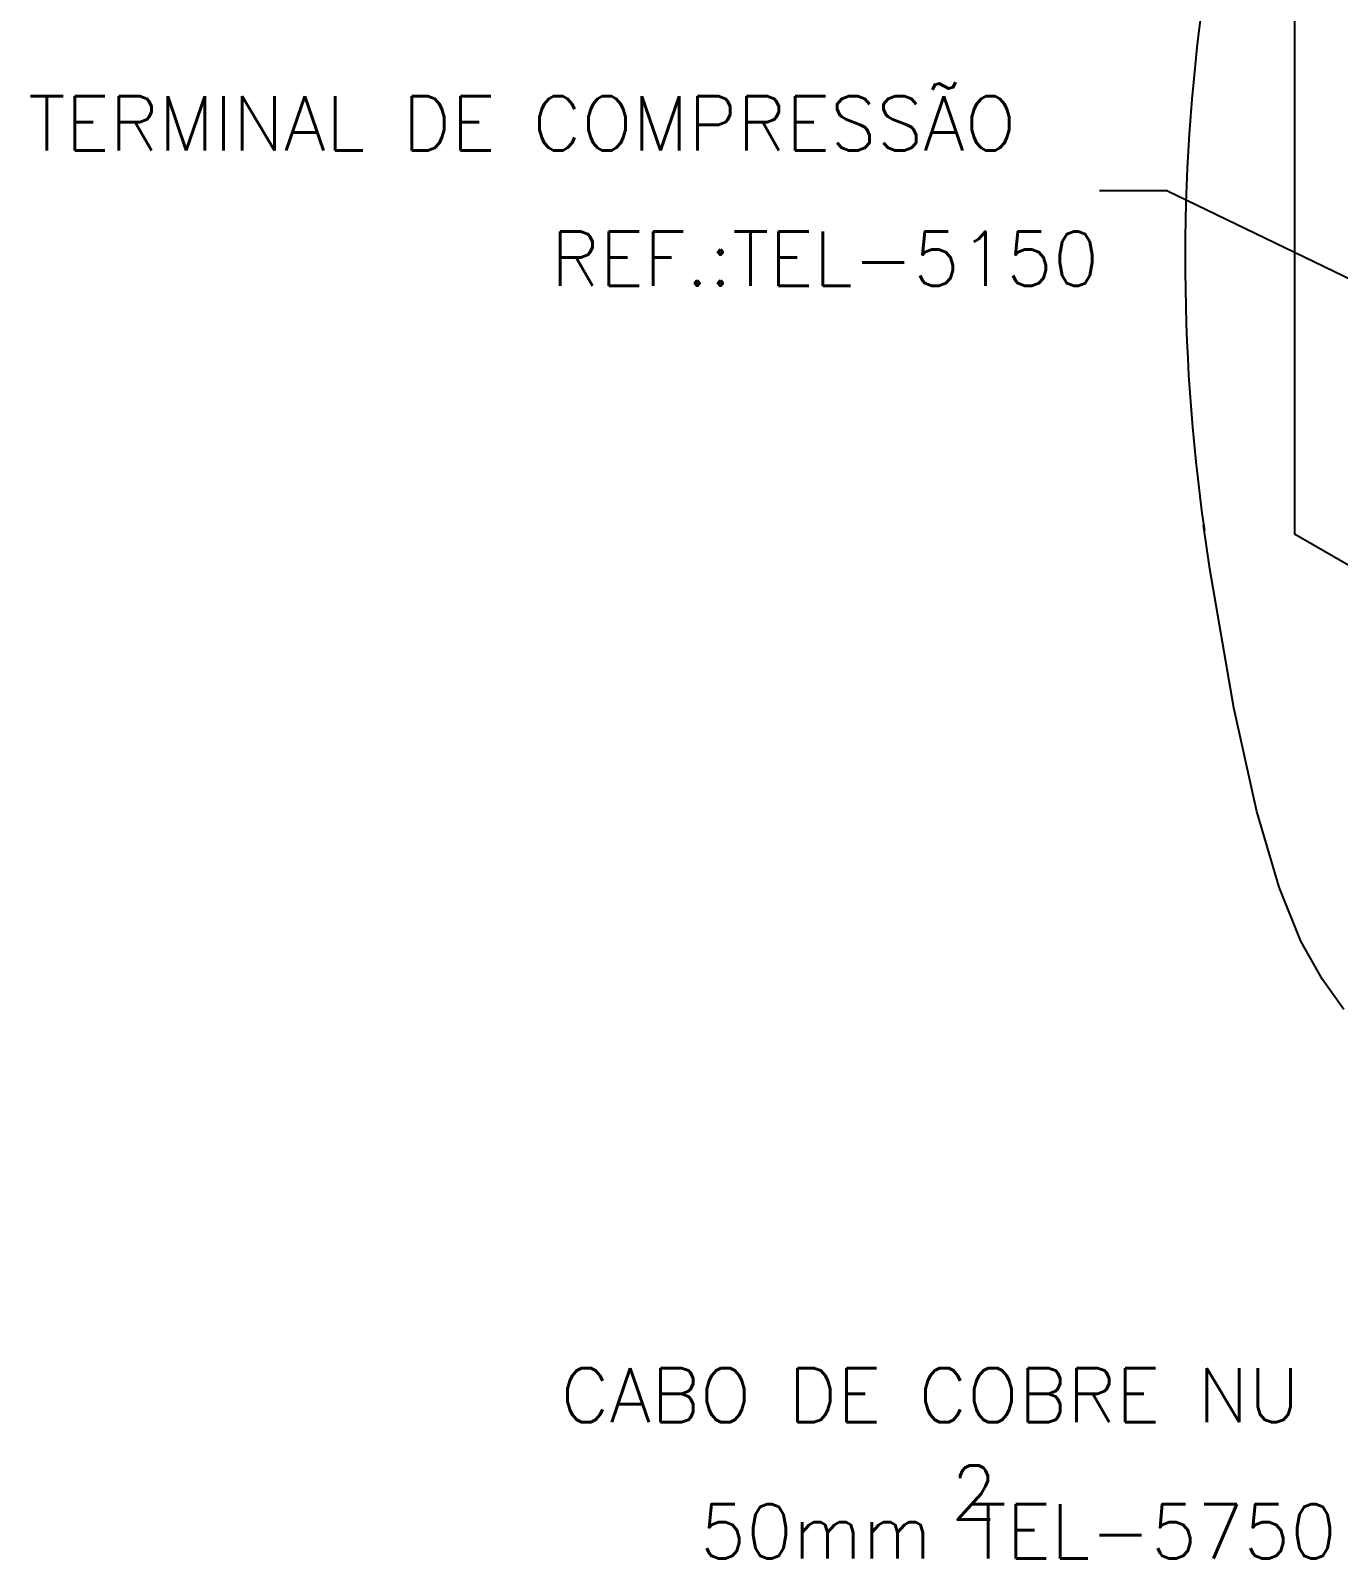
# Model space of a CAD drawing. Header units: millimetres. Extents: x -4934.4 to -4918.6, y -4660 to -4637.4.
# Drawn here: x -4932.99 to -4928.17, y -4654.37 to -4648.74 of the extents above; entities that cross this region are included whole.
import ezdxf
from ezdxf.enums import TextEntityAlignment as Align

# ---------------------------------------------------------------- set-up
doc = ezdxf.new("R2010")
doc.units = ezdxf.units.MM
doc.header["$LTSCALE"] = 10
doc.layers.add('Termotécnica', color=7, linetype='Continuous')
doc.styles.add('r80', font='romans.shx')

msp = doc.modelspace()

# ---------------------------------------------------------------- linework, layer by layer
at = {"layer": 'Termotécnica', "color": 3}
for p in [(-4928.3284, -4646.2918), (-4927.4124, -4651.127)]:
    msp.add_line(p, (-4928.3284, -4650.5981), dxfattribs=at)
at = {"layer": 'Termotécnica', "color": 2}
for q in [(-4929.0468, -4649.3317), (-4926.6795, -4650.3553)]:
    msp.add_line((-4928.7968, -4649.3317), q, dxfattribs=at)
at = {"layer": 'Termotécnica', "color": 1}
msp.add_lwpolyline([(-4928.1459, -4652.3502), (-4928.2251, -4652.2402), (-4928.3044, -4652.0981), (-4928.3845, -4651.8996), (-4928.4666, -4651.6208), (-4928.5517, -4651.2376), (-4928.6406, -4650.7257), (-4928.6635, -4650.5643)], dxfattribs=at)
msp.add_arc((-4921.6618, -4649.5849), 7.0698, 171.58427, 188.12271, dxfattribs=at)

# ---------------------------------------------------------------- texts
at = {"layer": 'Termotécnica', "color": 2, "style": 'r80'}
for s, p in [('TERMINAL DE COMPRESSÃO ', (-4932.9981, -4649.0829)), ('REF.:TEL-5150', (-4931.0711, -4649.5815))]:
    msp.add_text(s, height=0.2, dxfattribs=at).set_placement(p, align=Align.MIDDLE_LEFT)
for s, p in [('CABO DE COBRE NU', (-4931.035, -4653.8727)), ('50mm TEL-5750', (-4930.5214, -4654.3749))]:
    msp.add_text(s, height=0.2, dxfattribs=at).set_placement(p)
at = {"layer": 'Termotécnica', "color": 2, "ltscale": 12.5, "style": 'r80'}
msp.add_text('2', height=0.2, dxfattribs=at).set_placement((-4929.5958, -4654.2316))

doc.saveas('drawing.dxf')
